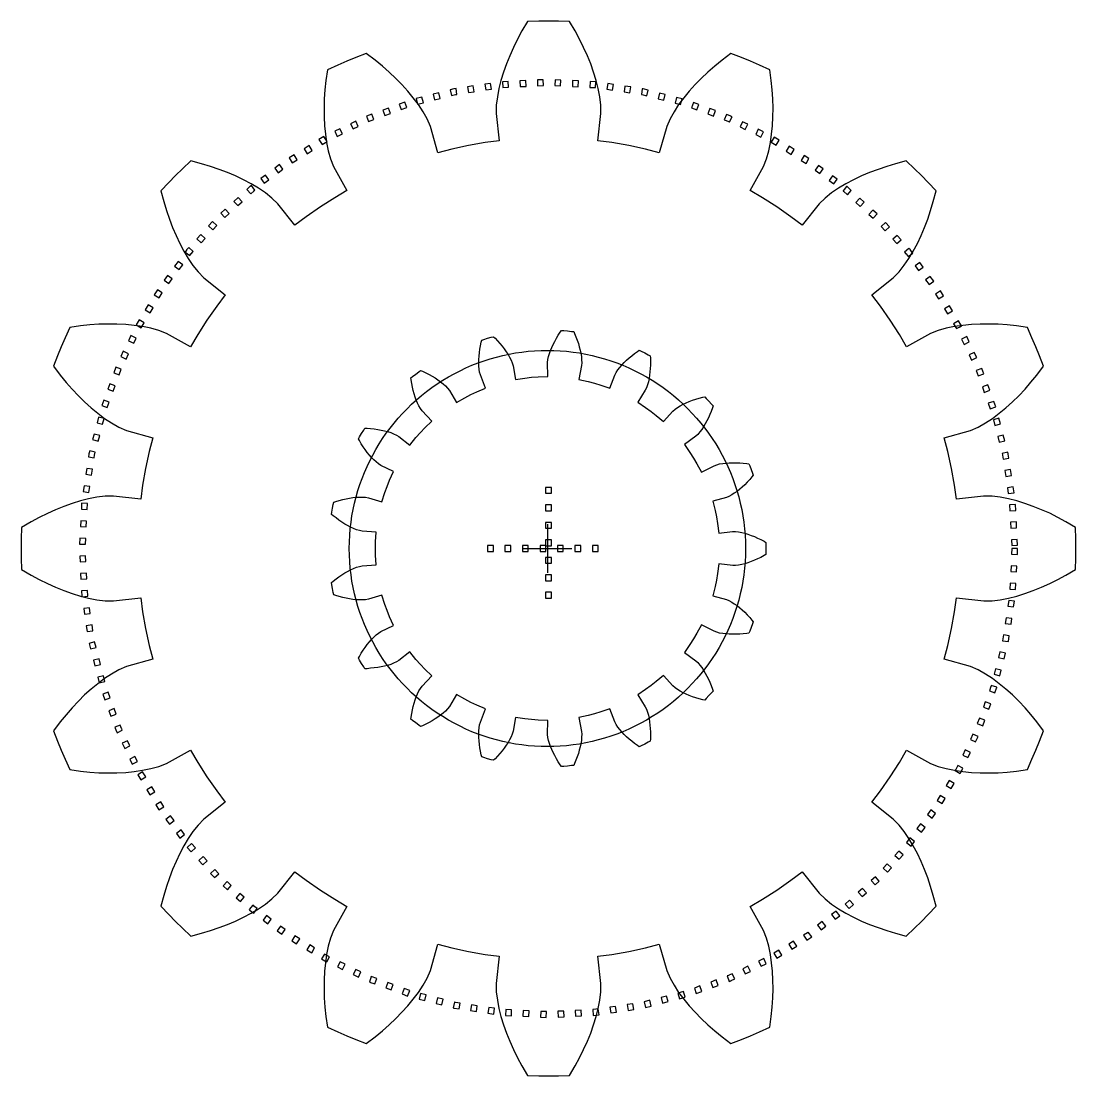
# Model space of a CAD drawing. Extents: x 98.2 to 135.3, y 223.4 to 269.1.
# Drawn here: x 117.25 to 135.35, y 223.44 to 241.54 of the extents above; entities that cross this region are included whole.
import ezdxf

# ---------------------------------------------------------------- set-up
doc = ezdxf.new("R2010")
doc.units = 0
doc.layers.add('Layer_1', color=7, linetype='CONTINUOUS')

msp = doc.modelspace()

# ---------------------------------------------------------------- linework, layer by layer
at = {"layer": 'Layer_1', "color": 1}
for points in [[(126.296138, 241.54465), (126.128169, 241.5427), (125.93481, 241.53684), (125.83911, 241.37473), (125.76294, 241.234105), (125.69263, 241.09348), (125.63013, 240.950902), (125.57349, 240.810277), (125.52271, 240.669652), (125.47974, 240.527074), (125.44458, 240.386449), (125.41724, 240.243871), (125.39966, 240.103246), (125.39766, 239.960668), (125.4504, 239.491918), (125.210165, 239.460668), (124.921103, 239.407934), (124.633993, 239.345434), (124.397665, 239.282934), (124.268794, 239.736056), (124.212153, 239.866915), (124.141841, 239.989962), (124.063716, 240.111056), (123.975826, 240.228243), (123.882076, 240.343478), (123.780513, 240.454806), (123.675044, 240.562228), (123.561763, 240.66965), (123.444576, 240.773165), (123.319576, 240.872775), (123.169185, 240.988009), (122.987544, 240.917697), (122.833247, 240.855197), (122.678951, 240.788791), (122.501216, 240.710666), (122.475825, 240.523166), (122.458247, 240.364962), (122.448477, 240.208712), (122.444567, 240.052462), (122.444567, 239.900119), (122.452377, 239.749728), (122.468002, 239.603244), (122.487533, 239.458712), (122.51683, 239.318087), (122.555893, 239.181369), (122.608627, 239.048556), (122.837154, 238.636446), (122.626216, 238.5134), (122.380122, 238.355196), (122.137935, 238.187228), (121.944576, 238.040743), (121.651607, 238.409884), (121.550044, 238.50754), (121.436763, 238.595431), (121.317622, 238.677462), (121.192622, 238.751681), (121.061763, 238.821993), (120.926997, 238.886447), (120.786372, 238.94504), (120.641841, 238.999728), (120.493404, 239.050509), (120.339107, 239.097384), (120.157466, 239.144259), (120.016841, 239.011447), (119.895747, 238.894259), (119.77856, 238.773165), (119.645747, 238.63254), (119.692622, 238.448946), (119.739497, 238.296603), (119.790278, 238.148165), (119.844965, 238.003634), (119.903559, 237.863009), (119.968012, 237.728243), (120.038324, 237.597384), (120.112543, 237.472384), (120.194574, 237.353243), (120.282465, 237.239962), (120.380121, 237.1384), (120.749262, 236.845431), (120.602779, 236.652072), (120.43481, 236.409884), (120.276607, 236.16379), (120.15356, 235.952853), (119.741451, 236.181368), (119.608638, 236.234103), (119.471919, 236.273165), (119.331294, 236.302462), (119.186763, 236.321993), (119.040279, 236.337618), (118.889888, 236.345431), (118.737544, 236.345431), (118.581294, 236.341531), (118.425044, 236.331731), (118.266841, 236.314151), (118.079341, 236.288761), (118.001216, 236.111027), (117.93481, 235.95673), (117.87231, 235.802433), (117.801998, 235.620793), (117.917233, 235.470402), (118.016842, 235.345402), (118.120357, 235.228214), (118.227779, 235.114933), (118.335201, 235.009464), (118.446529, 234.907902), (118.561764, 234.814152), (118.678951, 234.726262), (118.798092, 234.648132), (118.923092, 234.577822), (119.053951, 234.521182), (119.507076, 234.392276), (119.444576, 234.155948), (119.382076, 233.868838), (119.329342, 233.579776), (119.298092, 233.339542), (118.829342, 233.392272), (118.686764, 233.390272), (118.546139, 233.372692), (118.403561, 233.345352), (118.262936, 233.310192), (118.120358, 233.267222), (117.979733, 233.216442), (117.837154, 233.159802), (117.696529, 233.097302), (117.555904, 233.026992), (117.415279, 232.950822), (117.25317, 232.855122), (117.24731, 232.661763), (117.24536, 232.493794), (117.24731, 232.325826), (117.25317, 232.132466), (117.415279, 232.036766), (117.555904, 231.960596), (117.696529, 231.892236), (117.837154, 231.827786), (117.979733, 231.771146), (118.120358, 231.720366), (118.262936, 231.677396), (118.403561, 231.642236), (118.546139, 231.614896), (118.686764, 231.597316), (118.829342, 231.595316), (119.298092, 231.648046), (119.329342, 231.407812), (119.382076, 231.118749), (119.444576, 230.83164), (119.507076, 230.597265), (119.053951, 230.466406), (118.923092, 230.409766), (118.798092, 230.339456), (118.678951, 230.261326), (118.561764, 230.173436), (118.446529, 230.079686), (118.335201, 229.980076), (118.227779, 229.872655), (118.120357, 229.759373), (118.016842, 229.642186), (117.917233, 229.517186), (117.801998, 229.366795), (117.87231, 229.185155), (117.93481, 229.030858), (118.001216, 228.876561), (118.079341, 228.698826), (118.266841, 228.673436), (118.425044, 228.657806), (118.581294, 228.646086), (118.737544, 228.642186), (118.889888, 228.644186), (119.040279, 228.650086), (119.186763, 228.665716), (119.331294, 228.687196), (119.471919, 228.716496), (119.608638, 228.753606), (119.741451, 228.806336), (120.15356, 229.034852), (120.276607, 228.823914), (120.43481, 228.577821), (120.602779, 228.335633), (120.749263, 228.142274), (120.380122, 227.849305), (120.282466, 227.747743), (120.194575, 227.634461), (120.112544, 227.515321), (120.038325, 227.390321), (119.968013, 227.259461), (119.90356, 227.124696), (119.844966, 226.984071), (119.790279, 226.83954), (119.739498, 226.691102), (119.692623, 226.538758), (119.645748, 226.355164), (119.778561, 226.21454), (119.895748, 226.095399), (120.016842, 225.978211), (120.157467, 225.843446), (120.339108, 225.892276), (120.493405, 225.937196), (120.641842, 225.987976), (120.786373, 226.042666), (120.926998, 226.101256), (121.061764, 226.165706), (121.192623, 226.236016), (121.317623, 226.310236), (121.436764, 226.392266), (121.550044, 226.480196), (121.651607, 226.577856), (121.944576, 226.946996), (122.137935, 226.800512), (122.380122, 226.632543), (122.626216, 226.47434), (122.837154, 226.351293), (122.608638, 225.939184), (122.555904, 225.808325), (122.516841, 225.669653), (122.487544, 225.529028), (122.468013, 225.384496), (122.452388, 225.238012), (122.444578, 225.087621), (122.444578, 224.935278), (122.448488, 224.780981), (122.458258, 224.622778), (122.475836, 224.464575), (122.501227, 224.277075), (122.678961, 224.198945), (122.833258, 224.132535), (122.987555, 224.070035), (123.169196, 224.001675), (123.319586, 224.114956), (123.444586, 224.216519), (123.561763, 224.318087), (123.675044, 224.425509), (123.780513, 224.534884), (123.882076, 224.646212), (123.975826, 224.759493), (124.063717, 224.876681), (124.141847, 224.997775), (124.212157, 225.120822), (124.268797, 225.251681), (124.397703, 225.704806), (124.634031, 225.642306), (124.921141, 225.579806), (125.210203, 225.529026), (125.450438, 225.495826), (125.397698, 225.027076), (125.399698, 224.884497), (125.417278, 224.743872), (125.444618, 224.601294), (125.479778, 224.460669), (125.522748, 224.320044), (125.573528, 224.177466), (125.630168, 224.036841), (125.692668, 223.894263), (125.762978, 223.753638), (125.839148, 223.613013), (125.934848, 223.450904), (126.128207, 223.445004), (126.296176, 223.443004), (126.464144, 223.445004), (126.657504, 223.450904), (126.753204, 223.613013), (126.829374, 223.753638), (126.897734, 223.894263), (126.962184, 224.036841), (127.018824, 224.177466), (127.069604, 224.320044), (127.112574, 224.460669), (127.147734, 224.601294), (127.175074, 224.743872), (127.192654, 224.884497), (127.194654, 225.027076), (127.141924, 225.495826), (127.382158, 225.529026), (127.671221, 225.579806), (127.95833, 225.642306), (128.192705, 225.704806), (128.323565, 225.251681), (128.380205, 225.120822), (128.450515, 224.997775), (128.528645, 224.876681), (128.616535, 224.759493), (128.710285, 224.646212), (128.809895, 224.534884), (128.917317, 224.425509), (129.030598, 224.318087), (129.147785, 224.216525), (129.272785, 224.114962), (129.423176, 224.001681), (129.604817, 224.070041), (129.759113, 224.132541), (129.91341, 224.198951), (130.091145, 224.277081), (130.116535, 224.464581), (130.132165, 224.622784), (130.143885, 224.780987), (130.147785, 224.935284), (130.145785, 225.087627), (130.139885, 225.238018), (130.124255, 225.384502), (130.102775, 225.529034), (130.073475, 225.669659), (130.036365, 225.808331), (129.983635, 225.93919), (129.755119, 226.351299), (129.966057, 226.474346), (130.21215, 226.632549), (130.452385, 226.800518), (130.647697, 226.947002), (130.940666, 226.577862), (131.042229, 226.480202), (131.153557, 226.392312), (131.272697, 226.310282), (131.39965, 226.236062), (131.53051, 226.165752), (131.665275, 226.101302), (131.8059, 226.042712), (131.950432, 225.988022), (132.098869, 225.937242), (132.251213, 225.892322), (132.434807, 225.843492), (132.575432, 225.978257), (132.694572, 226.095445), (132.81176, 226.214586), (132.946525, 226.35521), (132.897695, 226.538804), (132.852775, 226.691148), (132.801995, 226.839586), (132.747305, 226.984117), (132.688715, 227.124742), (132.624265, 227.259507), (132.553955, 227.390367), (132.479735, 227.515367), (132.397705, 227.634507), (132.309815, 227.747789), (132.210205, 227.849351), (131.843018, 228.14232), (131.989502, 228.335679), (132.157471, 228.577867), (132.315674, 228.82396), (132.438721, 229.034898), (132.85083, 228.806382), (132.98169, 228.753652), (133.120361, 228.716542), (133.260987, 228.687242), (133.405518, 228.665762), (133.552002, 228.650132), (133.702393, 228.644232), (133.854737, 228.642232), (134.009033, 228.646132), (134.167237, 228.657852), (134.32544, 228.673482), (134.51294, 228.698872), (134.59107, 228.876607), (134.65748, 229.030904), (134.71998, 229.185201), (134.78834, 229.366841), (134.675059, 229.517232), (134.573497, 229.642232), (134.471934, 229.759419), (134.364512, 229.872701), (134.255137, 229.980122), (134.143809, 230.079732), (134.030528, 230.173482), (133.91334, 230.261372), (133.792247, 230.339502), (133.6692, 230.409812), (133.53834, 230.466452), (133.085215, 230.597311), (133.147715, 230.831686), (133.210215, 231.118795), (133.260995, 231.407858), (133.294195, 231.648092), (133.762945, 231.595362), (133.905523, 231.597362), (134.046148, 231.614942), (134.188726, 231.642282), (134.329351, 231.677442), (134.469976, 231.720412), (134.612554, 231.771192), (134.753179, 231.827832), (134.895757, 231.892282), (135.036382, 231.960642), (135.175054, 232.036812), (135.339116, 232.132512), (135.345016, 232.325872), (135.345016, 232.49384), (135.345016, 232.661809), (135.339116, 232.855168), (135.175054, 232.950868), (135.036382, 233.027038), (134.895757, 233.097348), (134.753179, 233.159848), (134.612554, 233.216488), (134.469976, 233.267268), (134.329351, 233.310238), (134.188726, 233.345398), (134.046148, 233.372738), (133.905523, 233.390318), (133.762945, 233.392318), (133.759045, 233.392318), (133.294202, 233.339588), (133.261002, 233.579822), (133.210222, 233.868884), (133.147722, 234.155994), (133.085222, 234.392322), (133.538347, 234.521228), (133.669207, 234.577868), (133.792254, 234.648178), (133.913347, 234.726308), (134.030535, 234.814198), (134.143816, 234.907948), (134.255144, 235.00951), (134.364519, 235.114979), (134.471941, 235.22826), (134.573504, 235.345448), (134.675066, 235.470448), (134.788347, 235.620839), (134.719987, 235.802479), (134.657487, 235.956776), (134.591077, 236.111073), (134.512947, 236.288807), (134.325447, 236.314197), (134.167244, 236.331777), (134.00904, 236.341577), (133.854744, 236.345477), (133.7024, 236.345477), (133.552009, 236.337677), (133.405525, 236.322047), (133.260994, 236.302517), (133.120368, 236.273217), (132.981697, 236.234157), (132.850837, 236.181417), (132.438728, 235.952902), (132.315681, 236.163839), (132.157478, 236.409933), (131.989509, 236.652121), (131.843025, 236.84548), (132.210212, 237.138449), (132.309822, 237.240011), (132.397712, 237.353292), (132.479742, 237.472433), (132.553962, 237.597433), (132.624272, 237.728292), (132.688722, 237.863058), (132.747312, 238.003683), (132.802002, 238.148214), (132.852782, 238.296652), (132.897702, 238.448995), (132.946532, 238.632589), (132.811767, 238.773214), (132.694579, 238.894308), (132.575439, 239.011496), (132.434814, 239.144308), (132.25122, 239.097433), (132.098876, 239.050558), (131.950439, 238.999777), (131.805907, 238.945089), (131.665282, 238.886495), (131.530517, 238.822041), (131.399657, 238.751731), (131.272704, 238.677511), (131.153564, 238.595481), (131.042236, 238.507591), (130.940673, 238.409931), (130.647704, 238.04079), (130.452392, 238.187275), (130.212157, 238.355243), (129.966064, 238.513447), (129.755126, 238.636493), (129.983642, 239.048603), (130.036372, 239.181415), (130.073482, 239.318134), (130.102782, 239.458759), (130.124262, 239.60329), (130.139892, 239.749775), (130.145792, 239.900165), (130.147792, 240.052509), (130.143892, 240.208759), (130.132172, 240.365009), (130.116542, 240.523212), (130.091152, 240.710712), (129.913417, 240.788837), (129.75912, 240.855243), (129.604824, 240.917743), (129.423183, 240.988055), (129.272792, 240.872821), (129.147792, 240.773212), (129.030605, 240.669696), (128.917324, 240.562274), (128.809902, 240.454853), (128.710292, 240.343524), (128.616542, 240.22829), (128.528652, 240.111103), (128.450522, 239.990009), (128.380212, 239.866962), (128.323572, 239.736103), (128.192712, 239.282978), (127.958337, 239.345478), (127.671228, 239.407978), (127.382165, 239.460712), (127.141931, 239.491962), (127.194661, 239.960712), (127.192661, 240.10329), (127.175081, 240.243915), (127.147741, 240.386493), (127.112581, 240.527118), (127.069611, 240.669696), (127.018831, 240.810321), (126.962191, 240.950946), (126.897741, 241.093524), (126.829381, 241.234149), (126.753211, 241.374774), (126.657511, 241.536883), (126.464151, 241.542743)], [(124.907466, 240.415743), (124.921138, 240.318087), (125.020747, 240.331759), (125.005122, 240.431368)], [(125.202388, 240.460665), (125.218013, 240.363009), (125.317622, 240.376681), (125.301997, 240.47629)], [(125.505122, 240.503634), (125.510982, 240.404025), (125.610591, 240.409884), (125.604732, 240.509493)], [(125.80395, 240.519259), (125.80981, 240.41965), (125.909419, 240.423556), (125.905513, 240.525118)], [(126.104732, 240.534884), (126.108638, 240.435275), (126.2102, 240.439181), (126.204341, 240.53879)], [(126.40356, 240.439181), (126.503169, 240.433322), (126.509028, 240.532931), (126.409419, 240.53879)], [(126.704341, 240.423556), (126.80395, 240.417697), (126.807856, 240.517306), (126.708247, 240.523165)], [(127.003169, 240.407931), (127.102778, 240.404025), (127.108638, 240.503634), (127.009028, 240.50754)], [(127.296138, 240.374728), (127.395747, 240.359103), (127.409419, 240.458712), (127.311763, 240.472384)], [(127.593013, 240.329806), (127.690669, 240.314181), (127.706294, 240.41379), (127.606685, 240.427462)], [(124.024654, 240.214572), (124.050044, 240.116915), (124.1477, 240.142306), (124.12231, 240.238009)], [(124.315669, 240.28879), (124.34106, 240.191134), (124.438716, 240.216525), (124.413325, 240.314181)], [(124.676997, 240.380587), (124.673091, 240.380587), (124.671138, 240.380587), (124.606685, 240.363009), (124.632075, 240.267306), (124.696528, 240.282931), (124.723872, 240.286837), (124.708247, 240.386447)], [(127.889888, 240.282931), (127.895747, 240.282931), (127.981685, 240.261447), (128.007075, 240.35715), (127.921138, 240.380587), (127.919185, 240.380587), (127.915278, 240.380587), (127.90356, 240.38254)], [(128.175044, 240.210665), (128.2727, 240.187228), (128.296138, 240.282931), (128.200435, 240.308322)], [(128.46606, 240.136447), (128.561763, 240.111056), (128.587153, 240.208712), (128.489497, 240.234103)], [(123.454341, 240.017306), (123.487544, 239.923556), (123.581294, 239.958712), (123.548091, 240.052462)], [(123.735591, 240.120822), (123.768794, 240.027072), (123.864497, 240.062228), (123.829341, 240.155978)], [(128.749263, 240.054415), (128.843013, 240.019259), (128.876216, 240.113009), (128.782466, 240.148165)], [(129.030513, 239.9509), (129.124263, 239.915743), (129.159419, 240.011447), (129.063716, 240.04465)], [(123.171138, 239.915743), (123.206294, 239.82004), (123.300044, 239.855197), (123.264888, 239.948947)], [(129.311763, 239.847384), (129.387935, 239.82004), (129.391841, 239.818087), (129.401606, 239.814181), (129.444575, 239.904025), (129.430903, 239.909884), (129.42895, 239.911837), (129.426997, 239.911837), (129.346919, 239.941134)], [(122.626216, 239.654025), (122.669185, 239.562228), (122.760982, 239.60715), (122.71606, 239.696993)], [(122.897701, 239.782931), (122.940669, 239.693087), (123.030513, 239.736056), (122.987544, 239.827853)], [(129.581294, 239.728243), (129.671138, 239.683322), (129.714106, 239.773165), (129.624263, 239.818087)], [(129.850825, 239.597384), (129.940669, 239.554415), (129.985591, 239.644259), (129.893794, 239.687228)], [(122.356685, 239.511447), (122.409419, 239.425509), (122.495357, 239.478243), (122.442622, 239.562228)], [(130.11645, 239.466525), (130.200435, 239.41379), (130.253169, 239.499728), (130.167232, 239.552462)], [(122.100826, 239.355197), (122.15356, 239.269259), (122.237544, 239.321993), (122.186763, 239.407931)], [(130.37231, 239.310275), (130.458247, 239.25754), (130.509028, 239.343478), (130.423091, 239.396212)], [(121.844966, 239.198947), (121.895747, 239.113009), (121.981685, 239.165743), (121.930904, 239.251681)], [(130.628169, 239.154025), (130.714106, 239.103243), (130.764888, 239.187228), (130.680903, 239.239962)], [(121.596919, 239.021212), (121.657466, 238.941134), (121.737544, 239.001681), (121.676997, 239.081759)], [(130.87231, 238.988009), (130.952388, 238.929415), (131.010982, 239.009493), (130.930903, 239.068087)], [(121.356685, 238.841525), (121.417232, 238.761446), (121.49731, 238.821993), (121.436763, 238.902072)], [(131.112544, 238.808322), (131.192622, 238.749728), (131.251216, 238.829806), (131.171138, 238.8884)], [(121.176997, 238.706759), (121.175044, 238.706759), (121.173091, 238.704806), (121.118404, 238.654025), (121.18481, 238.579806), (121.237544, 238.626681), (121.241451, 238.630587), (121.257076, 238.642306), (121.196529, 238.722384)], [(131.370356, 238.652072), (131.350825, 238.630587), (131.352778, 238.628634), (131.354732, 238.626681), (131.423091, 238.564181), (131.489497, 238.6384), (131.419185, 238.704806), (131.417232, 238.706759), (131.415278, 238.706759), (131.411372, 238.708712)], [(120.895747, 238.4509), (120.962154, 238.378634), (121.036372, 238.44504), (120.969966, 238.519259)], [(131.571528, 238.431368), (131.645747, 238.363009), (131.712153, 238.437228), (131.637935, 238.503634)], [(120.673091, 238.249728), (120.741451, 238.175509), (120.815669, 238.243868), (120.74731, 238.318087)], [(131.792232, 238.228243), (131.86645, 238.161837), (131.93481, 238.236056), (131.860591, 238.302462)], [(120.462154, 238.030978), (120.536372, 237.962618), (120.602779, 238.036837), (120.530513, 238.105196)], [(132.003169, 238.021212), (132.069575, 237.946993), (132.143794, 238.015353), (132.077388, 238.089572)], [(120.260982, 237.808322), (120.335201, 237.741915), (120.401607, 237.816134), (120.327388, 237.88254)], [(132.204341, 237.800509), (132.2727, 237.72629), (132.344966, 237.792696), (132.27856, 237.866915)], [(120.085201, 237.616915), (120.083247, 237.614962), (120.083247, 237.613009), (120.057857, 237.579806), (120.137935, 237.521212), (120.159419, 237.548556), (120.163326, 237.552462), (120.200435, 237.593478), (120.126216, 237.659884)], [(132.405513, 237.577853), (132.42895, 237.552462), (132.432856, 237.548556), (132.46606, 237.503634), (132.546138, 237.564181), (132.509028, 237.613009), (132.507075, 237.614962), (132.507075, 237.616915), (132.479732, 237.644259)], [(119.878169, 237.339572), (119.958247, 237.280978), (120.018794, 237.361056), (119.938716, 237.41965)], [(132.5852, 237.343478), (132.645747, 237.2634), (132.725825, 237.323946), (132.665278, 237.404025)], [(119.698482, 237.099337), (119.77856, 237.040743), (119.839107, 237.120822), (119.759029, 237.179415)], [(132.764888, 237.103243), (132.825435, 237.023165), (132.905513, 237.083712), (132.844966, 237.16379)], [(119.530513, 236.847384), (119.616451, 236.79465), (119.667232, 236.880587), (119.583247, 236.931368)], [(132.93481, 236.861056), (132.987544, 236.777072), (133.071528, 236.827853), (133.020747, 236.91379)], [(119.374263, 236.589572), (119.460201, 236.53879), (119.512935, 236.624728), (119.426997, 236.675509)], [(133.09106, 236.605196), (133.141841, 236.519259), (133.227778, 236.571993), (133.176997, 236.657931)], [(119.219966, 236.333712), (119.303951, 236.282931), (119.356685, 236.366915), (119.270747, 236.41965)], [(126.516915, 236.236208), (126.555978, 236.234258), (126.622384, 236.228398), (126.68879, 236.220588), (126.727853, 236.216678), (126.741525, 236.183475), (126.766915, 236.126834), (126.7884, 236.06824), (126.807931, 236.011599), (126.823556, 235.954958), (126.837228, 235.898317), (126.848947, 235.84363), (126.858713, 235.788943), (126.862619, 235.734256), (126.864572, 235.681522), (126.860666, 235.632694), (126.813791, 235.396365), (126.973947, 235.361209), (127.083322, 235.331912), (127.192697, 235.298709), (127.348947, 235.24402), (127.432931, 235.470583), (127.454415, 235.513552), (127.483712, 235.558474), (127.516915, 235.601443), (127.552071, 235.642459), (127.591134, 235.683475), (127.634103, 235.724491), (127.677072, 235.763553), (127.723947, 235.802616), (127.772775, 235.839725), (127.823556, 235.876834), (127.852853, 235.896365), (127.888009, 235.88074), (127.948556, 235.851443), (128.00715, 235.820193), (128.042306, 235.802615), (128.044256, 235.767459), (128.046206, 235.704959), (128.044256, 235.642459), (128.042306, 235.581912), (128.036446, 235.523318), (128.030586, 235.466677), (128.020816, 235.410036), (128.009097, 235.355349), (127.993472, 235.302615), (127.975894, 235.253787), (127.95441, 235.208865), (127.825504, 235.00574), (127.962223, 234.915896), (128.05402, 234.847537), (128.143864, 234.777225), (128.268864, 234.671756), (128.42902, 234.851443), (128.466129, 234.884646), (128.509098, 234.913943), (128.555973, 234.94324), (128.604801, 234.968631), (128.655582, 234.994022), (128.708316, 235.017459), (128.764957, 235.03699), (128.821598, 235.056521), (128.880192, 235.074099), (128.940739, 235.089724), (128.975895, 235.097534), (129.003239, 235.068237), (129.048161, 235.019409), (129.093083, 234.970581), (129.118474, 234.941284), (129.106755, 234.908081), (129.085271, 234.847534), (129.063787, 234.790893), (129.038396, 234.736206), (129.013005, 234.683472), (128.985661, 234.632691), (128.956364, 234.583863), (128.925114, 234.536988), (128.891915, 234.49402), (128.858712, 234.453004), (128.823556, 234.419801), (128.628244, 234.277223), (128.721994, 234.142457), (128.784494, 234.046754), (128.843088, 233.949098), (128.921213, 233.804567), (129.136057, 233.913942), (129.182932, 233.93152), (129.23176, 233.945192), (129.286447, 233.954962), (129.341134, 233.960822), (129.397775, 233.966682), (129.456369, 233.966682), (129.514963, 233.966682), (129.57551, 233.964732), (129.636057, 233.958872), (129.698557, 233.951062), (129.733713, 233.947152), (129.749338, 233.910043), (129.772776, 233.849496), (129.796213, 233.786996), (129.809885, 233.749887), (129.786448, 233.722543), (129.747385, 233.675668), (129.704416, 233.630746), (129.661447, 233.587777), (129.618478, 233.546761), (129.575509, 233.509652), (129.530587, 233.474496), (129.483712, 233.441293), (129.43879, 233.413949), (129.391915, 233.388558), (129.346993, 233.369027), (129.114571, 233.30848), (129.153634, 233.148324), (129.177071, 233.036996), (129.194649, 232.923715), (129.216133, 232.759652), (129.452461, 232.786996), (129.458321, 232.786996), (129.505196, 232.785043), (129.55793, 232.779184), (129.610664, 232.769418), (129.663398, 232.755746), (129.718085, 232.738168), (129.772773, 232.718637), (129.829414, 232.697152), (129.884101, 232.673715), (129.938788, 232.646371), (129.993475, 232.617074), (130.024725, 232.599496), (130.026675, 232.560433), (130.026675, 232.49402), (130.026675, 232.427614), (130.024725, 232.388551), (129.993475, 232.370973), (129.938788, 232.341676), (129.884101, 232.314332), (129.829414, 232.290895), (129.772773, 232.269411), (129.718085, 232.249879), (129.663398, 232.232301), (129.610664, 232.218629), (129.55793, 232.208863), (129.505196, 232.203004), (129.456368, 232.201051), (129.216134, 232.228395), (129.19465, 232.064333), (129.177072, 231.951051), (129.153634, 231.839723), (129.114572, 231.679567), (129.346994, 231.61902), (129.391916, 231.599489), (129.438791, 231.574098), (129.483713, 231.546754), (129.530588, 231.513551), (129.57551, 231.478395), (129.618479, 231.441286), (129.661448, 231.40027), (129.704417, 231.357301), (129.747386, 231.312379), (129.786449, 231.265504), (129.809886, 231.23816), (129.796214, 231.201051), (129.772777, 231.138551), (129.749339, 231.078004), (129.733714, 231.040895), (129.698558, 231.036985), (129.636058, 231.029175), (129.575511, 231.023315), (129.514964, 231.021365), (129.45637, 231.021365), (129.397776, 231.021365), (129.341135, 231.027225), (129.286448, 231.033085), (129.231761, 231.042855), (129.182931, 231.05652), (129.136056, 231.074098), (128.921212, 231.183473), (128.843087, 231.038942), (128.784493, 230.941286), (128.721993, 230.845583), (128.628243, 230.710817), (128.823556, 230.568239), (128.858712, 230.535036), (128.891915, 230.49402), (128.925118, 230.451051), (128.956368, 230.404176), (128.985665, 230.355348), (129.013009, 230.304567), (129.0384, 230.251833), (129.063791, 230.197146), (129.085275, 230.140505), (129.106759, 230.079958), (129.118478, 230.046755), (129.093087, 230.017458), (129.048165, 229.96863), (129.003243, 229.919802), (128.975899, 229.890505), (128.940743, 229.898315), (128.880197, 229.913942), (128.821603, 229.93152), (128.764962, 229.951051), (128.708322, 229.970583), (128.655587, 229.99402), (128.604806, 230.019411), (128.555978, 230.044801), (128.509103, 230.074098), (128.466134, 230.103395), (128.429025, 230.136598), (128.268869, 230.316286), (128.143869, 230.210817), (128.054025, 230.140505), (127.962228, 230.072146), (127.825509, 229.982302), (127.954415, 229.779177), (127.975899, 229.734255), (127.993477, 229.685427), (128.009102, 229.632693), (128.020821, 229.578006), (128.030591, 229.521365), (128.036451, 229.464724), (128.042311, 229.40613), (128.044261, 229.345583), (128.046211, 229.283083), (128.044261, 229.220583), (128.042311, 229.185427), (128.007155, 229.167849), (127.948561, 229.136599), (127.888014, 229.107302), (127.852858, 229.091677), (127.823556, 229.111208), (127.772775, 229.148317), (127.723947, 229.185426), (127.677072, 229.224489), (127.634103, 229.263551), (127.591134, 229.304567), (127.552072, 229.345583), (127.516915, 229.386598), (127.483712, 229.429567), (127.454415, 229.474489), (127.432931, 229.517458), (127.348947, 229.74402), (127.192697, 229.689333), (127.083322, 229.65613), (126.973947, 229.626833), (126.81379, 229.591677), (126.860665, 229.355349), (126.864571, 229.306521), (126.862618, 229.253787), (126.858712, 229.1991), (126.848946, 229.144413), (126.837228, 229.089726), (126.823556, 229.033085), (126.807931, 228.976444), (126.788399, 228.919803), (126.766915, 228.861209), (126.741524, 228.804568), (126.727853, 228.771365), (126.68879, 228.767455), (126.622384, 228.759645), (126.555978, 228.753785), (126.516915, 228.751835), (126.497384, 228.781132), (126.462228, 228.833866), (126.430978, 228.8866), (126.401681, 228.939333), (126.374337, 228.992067), (126.3509, 229.044801), (126.329415, 229.097536), (126.309884, 229.15027), (126.296212, 229.201051), (126.284494, 229.251833), (126.278634, 229.302614), (126.28254, 229.542848), (126.118478, 229.548708), (126.005197, 229.556518), (125.889962, 229.57019), (125.727853, 229.593627), (125.686837, 229.357299), (125.673165, 229.308471), (125.653634, 229.261596), (125.628243, 229.212768), (125.6009, 229.16394), (125.56965, 229.117065), (125.536447, 229.068237), (125.50129, 229.021362), (125.462228, 228.97644), (125.421212, 228.929565), (125.378244, 228.884643), (125.352853, 228.859252), (125.31379, 228.869022), (125.25129, 228.8866), (125.186837, 228.906131), (125.149728, 228.91785), (125.139958, 228.953006), (125.128239, 229.013553), (125.11652, 229.0741), (125.10871, 229.132694), (125.10285, 229.193241), (125.09894, 229.249882), (125.09894, 229.30652), (125.10089, 229.363161), (125.1048, 229.417848), (125.11261, 229.468629), (125.126282, 229.515504), (125.216126, 229.740113), (125.065736, 229.804566), (124.96222, 229.853394), (124.860658, 229.906128), (124.71808, 229.988159), (124.595033, 229.781128), (124.563783, 229.742065), (124.526674, 229.704956), (124.487611, 229.667847), (124.444642, 229.632691), (124.397767, 229.599488), (124.348939, 229.568238), (124.298158, 229.536988), (124.245424, 229.507691), (124.190737, 229.480347), (124.134096, 229.453003), (124.100893, 229.439331), (124.069643, 229.462768), (124.016909, 229.501831), (123.964175, 229.542847), (123.932925, 229.566284), (123.938785, 229.60144), (123.948555, 229.66394), (123.960274, 229.724487), (123.973946, 229.783081), (123.989571, 229.839722), (124.007149, 229.894409), (124.02668, 229.949096), (124.048164, 229.999877), (124.071601, 230.048705), (124.098945, 230.093627), (124.128242, 230.13269), (124.292304, 230.308471), (124.175117, 230.423706), (124.096992, 230.505737), (124.02082, 230.591674), (123.917304, 230.72058), (123.727851, 230.572143), (123.684882, 230.546752), (123.638007, 230.525268), (123.587226, 230.505737), (123.534492, 230.488159), (123.479805, 230.474487), (123.423164, 230.460815), (123.36457, 230.451045), (123.304023, 230.443235), (123.243476, 230.437375), (123.180976, 230.431515), (123.14582, 230.431515), (123.124336, 230.462765), (123.08918, 230.519406), (123.054024, 230.576047), (123.034493, 230.611203), (123.052071, 230.642453), (123.083321, 230.695187), (123.116524, 230.747921), (123.149727, 230.796749), (123.184883, 230.845577), (123.221992, 230.890499), (123.259101, 230.933468), (123.298164, 230.972531), (123.337227, 231.00964), (123.378243, 231.042843), (123.419259, 231.068234), (123.638009, 231.173702), (123.56965, 231.322145), (123.526681, 231.427614), (123.487618, 231.535036), (123.436837, 231.691286), (123.206368, 231.622926), (123.15754, 231.615113), (123.104806, 231.611207), (123.050119, 231.611207), (122.995432, 231.615113), (122.938791, 231.620972), (122.880197, 231.628785), (122.823556, 231.640504), (122.764962, 231.654176), (122.704415, 231.671754), (122.645821, 231.689332), (122.610665, 231.701051), (122.602855, 231.740113), (122.591136, 231.804567), (122.579417, 231.870973), (122.573557, 231.908082), (122.600901, 231.93152), (122.649729, 231.970582), (122.698557, 232.007692), (122.747385, 232.040895), (122.798166, 232.074098), (122.848947, 232.101442), (122.897775, 232.128785), (122.948556, 232.152223), (122.999337, 232.171754), (123.050118, 232.187379), (123.098946, 232.197145), (123.339181, 232.214723), (123.329415, 232.378786), (123.327462, 232.49402), (123.329412, 232.609254), (123.339182, 232.773317), (123.098948, 232.790895), (123.05012, 232.800661), (122.999339, 232.816286), (122.948558, 232.835817), (122.897777, 232.859255), (122.848949, 232.886598), (122.798168, 232.913942), (122.747387, 232.947145), (122.698559, 232.980348), (122.649731, 233.017458), (122.600903, 233.05652), (122.573559, 233.079958), (122.579419, 233.117067), (122.591138, 233.183473), (122.602857, 233.247927), (122.610667, 233.286989), (122.645823, 233.298708), (122.704417, 233.316286), (122.764964, 233.333864), (122.823558, 233.347536), (122.880199, 233.359255), (122.938793, 233.367068), (122.995434, 233.372927), (123.050121, 233.376833), (123.104808, 233.376833), (123.157542, 233.372927), (123.20637, 233.365114), (123.436839, 233.296754), (123.48762, 233.453004), (123.526683, 233.560426), (123.569652, 233.665895), (123.638011, 233.814333), (123.419261, 233.919801), (123.378245, 233.945192), (123.337229, 233.978395), (123.298166, 234.015504), (123.259103, 234.054567), (123.221994, 234.097536), (123.184885, 234.142458), (123.149729, 234.191286), (123.116526, 234.240114), (123.083323, 234.292848), (123.052073, 234.345582), (123.034495, 234.376832), (123.054026, 234.411988), (123.089182, 234.468629), (123.124338, 234.52527), (123.145822, 234.55652), (123.180978, 234.55652), (123.243478, 234.55066), (123.304025, 234.5448), (123.364572, 234.53699), (123.423166, 234.52722), (123.479807, 234.513548), (123.534494, 234.499876), (123.587228, 234.482298), (123.638009, 234.462767), (123.684884, 234.441283), (123.727853, 234.415892), (123.917306, 234.267455), (124.020821, 234.396361), (124.096993, 234.482298), (124.175118, 234.564329), (124.292306, 234.679563), (124.128243, 234.855345), (124.098946, 234.894408), (124.071602, 234.93933), (124.048165, 234.988158), (124.026681, 235.038939), (124.00715, 235.093626), (123.989572, 235.148313), (123.973947, 235.204954), (123.960275, 235.263548), (123.948556, 235.324095), (123.938786, 235.386595), (123.932926, 235.421751), (123.964176, 235.445188), (124.01691, 235.486204), (124.069644, 235.525267), (124.100894, 235.548704), (124.134097, 235.535032), (124.190738, 235.507688), (124.245425, 235.480344), (124.298159, 235.451047), (124.34894, 235.419797), (124.397768, 235.388547), (124.444643, 235.355344), (124.487612, 235.320188), (124.526675, 235.283079), (124.563784, 235.24597), (124.595034, 235.206907), (124.718081, 234.999875), (124.860659, 235.081906), (124.962222, 235.13464), (125.065737, 235.183468), (125.216128, 235.247921), (125.126284, 235.472531), (125.112612, 235.519406), (125.104802, 235.570187), (125.100892, 235.624874), (125.098942, 235.681515), (125.098942, 235.738156), (125.102852, 235.794797), (125.108712, 235.855344), (125.116522, 235.913938), (125.128241, 235.974485), (125.13996, 236.035032), (125.14973, 236.070188), (125.186839, 236.081907), (125.251292, 236.101438), (125.313792, 236.119016), (125.352854, 236.128786), (125.378245, 236.103395), (125.421214, 236.058473), (125.462229, 236.011598), (125.501292, 235.966676), (125.536448, 235.919801), (125.569651, 235.870973), (125.600901, 235.824098), (125.628245, 235.77527), (125.653636, 235.726442), (125.673167, 235.679567), (125.686839, 235.630739), (125.727854, 235.394411), (125.889964, 235.417848), (126.005198, 235.43152), (126.118479, 235.43933), (126.282542, 235.44519), (126.278636, 235.685424), (126.284495, 235.736205), (126.296214, 235.786986), (126.309886, 235.837767), (126.329417, 235.890501), (126.350901, 235.943235), (126.374339, 235.995969), (126.401682, 236.048703), (126.430979, 236.101437), (126.462229, 236.154171), (126.497386, 236.206905)], [(133.24731, 236.349337), (133.284419, 236.284884), (133.294185, 236.267306), (133.384028, 236.310275), (133.376216, 236.329806), (133.374263, 236.331759), (133.37231, 236.333712), (133.331294, 236.400118)], [(119.087154, 236.060275), (119.176997, 236.015353), (119.219966, 236.105196), (119.130122, 236.150118)], [(133.382075, 236.087618), (133.425044, 235.995822), (133.514888, 236.040743), (133.471919, 236.130587)], [(118.956294, 235.78879), (119.046138, 235.745822), (119.089107, 235.835665), (118.999263, 235.878634)], [(133.510982, 235.816134), (133.55395, 235.72629), (133.645747, 235.769259), (133.600825, 235.859103)], [(118.835201, 235.509493), (118.928951, 235.474337), (118.964107, 235.57004), (118.870357, 235.603243)], [(133.635982, 235.548556), (133.669185, 235.454806), (133.762935, 235.489962), (133.729732, 235.583712)], [(118.731685, 235.228243), (118.825435, 235.193087), (118.860591, 235.286837), (118.766841, 235.321993)], [(133.739497, 235.267306), (133.7727, 235.173556), (133.86645, 235.208712), (133.833247, 235.302462)], [(118.630122, 234.946993), (118.723872, 234.911837), (118.757076, 235.005587), (118.663326, 235.040743)], [(133.84106, 234.986056), (133.876216, 234.892306), (133.969966, 234.925509), (133.93481, 235.019259)], [(118.548091, 234.652072), (118.643794, 234.628634), (118.669185, 234.724337), (118.571529, 234.749728)], [(133.92895, 234.702853), (133.952388, 234.60715), (134.050044, 234.63254), (134.024653, 234.728243)], [(118.471919, 234.363009), (118.569576, 234.337618), (118.594966, 234.433322), (118.49731, 234.458712)], [(134.003169, 234.41379), (134.02856, 234.316134), (134.124263, 234.341525), (134.098872, 234.437228)], [(118.409419, 234.118868), (118.409419, 234.116915), (118.409419, 234.113009), (118.401607, 234.066134), (118.501216, 234.050509), (118.507076, 234.093478), (118.518794, 234.144259), (118.423091, 234.167696)], [(134.077388, 234.122775), (134.083247, 234.099337), (134.0852, 234.093478), (134.094966, 234.029025), (134.192622, 234.04465), (134.182856, 234.113009), (134.182856, 234.116915), (134.180903, 234.118868), (134.175044, 234.148165)], [(118.356685, 233.769259), (118.454341, 233.753634), (118.469966, 233.853243), (118.37231, 233.868868)], [(134.124263, 233.831759), (134.139888, 233.73215), (134.239497, 233.747775), (134.223872, 233.847384)], [(118.311763, 233.472384), (118.409419, 233.456759), (118.425044, 233.556368), (118.325435, 233.571993)], [(126.245356, 233.441134), (126.344966, 233.441134), (126.344966, 233.540743), (126.245356, 233.540743)], [(134.169185, 233.534884), (134.18481, 233.435275), (134.284419, 233.4509), (134.268794, 233.550509)], [(118.280513, 233.16965), (118.380122, 233.16379), (118.384029, 233.2634), (118.284419, 233.269259)], [(126.245356, 233.140353), (126.344966, 233.140353), (126.344966, 233.241915), (126.245356, 233.241915)], [(134.208247, 233.241915), (134.212153, 233.142306), (134.313716, 233.148165), (134.307856, 233.247775)], [(118.264888, 232.870822), (118.364497, 232.864962), (118.370357, 232.964572), (118.270747, 232.970431)], [(126.245356, 232.841525), (126.344966, 232.841525), (126.344966, 232.941134), (126.245356, 232.941134)], [(134.223872, 232.943087), (134.227778, 232.843478), (134.327388, 232.849337), (134.323482, 232.948946)], [(118.249263, 232.57004), (118.348872, 232.566134), (118.354732, 232.665743), (118.255122, 232.66965)], [(126.245356, 232.54465), (126.149653, 232.54465), (126.149653, 232.443087), (126.249263, 232.443087), (126.249263, 232.540743), (126.344966, 232.540743), (126.344966, 232.640353), (126.245356, 232.640353)], [(134.237544, 232.644259), (134.243403, 232.54465), (134.343013, 232.548556), (134.339106, 232.648165)], [(125.249263, 232.443087), (125.348872, 232.443087), (125.348872, 232.54465), (125.249263, 232.54465)], [(125.548091, 232.443087), (125.649653, 232.443087), (125.649653, 232.54465), (125.548091, 232.54465)], [(125.848872, 232.443087), (125.948482, 232.443087), (125.948482, 232.54465), (125.848872, 232.54465)], [(126.448482, 232.443087), (126.548091, 232.443087), (126.548091, 232.54465), (126.448482, 232.54465)], [(126.749263, 232.443087), (126.848872, 232.443087), (126.848872, 232.54465), (126.749263, 232.54465)], [(127.048091, 232.443087), (127.149653, 232.443087), (127.149653, 232.54465), (127.048091, 232.54465)], [(129.676681, 232.49402)], [(134.24145, 232.396212), (134.34106, 232.392306), (134.344966, 232.491915), (134.245356, 232.495822)], [(118.253169, 232.364962), (118.257076, 232.265353), (118.356685, 232.271212), (118.352779, 232.370822)], [(126.245356, 232.241915), (126.344966, 232.241915), (126.344966, 232.341525), (126.245356, 232.341525)], [(118.266841, 232.066134), (118.272701, 231.966525), (118.37231, 231.970431), (118.366451, 232.07004)], [(134.225825, 232.097384), (134.325435, 232.091525), (134.331294, 232.191134), (134.231685, 232.196993)], [(126.245356, 231.941134), (126.344966, 231.941134), (126.344966, 232.040743), (126.245356, 232.040743)], [(134.2102, 231.796603), (134.30981, 231.792696), (134.315669, 231.892306), (134.21606, 231.898165)], [(118.282466, 231.765353), (118.286372, 231.673556), (118.288326, 231.671603), (118.288326, 231.667696), (118.288326, 231.661837), (118.387935, 231.677462), (118.387935, 231.679415), (118.382076, 231.771212)], [(126.245356, 231.640353), (126.344966, 231.640353), (126.344966, 231.741915), (126.245356, 231.741915)], [(134.176997, 231.505587), (134.276606, 231.489962), (134.292232, 231.587618), (134.192622, 231.603243)], [(118.319576, 231.464572), (118.333247, 231.364962), (118.432857, 231.380587), (118.417232, 231.478243)], [(118.364497, 231.167696), (118.380122, 231.068087), (118.477779, 231.083712), (118.464107, 231.181368)], [(134.132075, 231.208712), (134.231685, 231.193087), (134.24731, 231.292696), (134.1477, 231.306368)], [(134.087153, 230.911837), (134.186763, 230.896212), (134.200435, 230.995822), (134.102778, 231.009493)], [(118.411372, 230.864962), (118.436763, 230.769259), (118.532466, 230.79465), (118.507076, 230.890353)], [(134.016841, 230.624728), (134.112544, 230.60129), (134.137935, 230.696993), (134.040278, 230.722384)], [(118.485591, 230.5759), (118.510982, 230.478243), (118.606685, 230.503634), (118.583247, 230.599337)], [(118.55981, 230.284884), (118.585201, 230.187228), (118.682857, 230.212618), (118.657466, 230.310275)], [(133.940669, 230.335665), (134.038325, 230.310275), (134.063716, 230.405978), (133.96606, 230.431368)], [(133.889888, 230.13254), (133.887935, 230.128634), (133.887935, 230.126681), (133.860591, 230.052462), (133.954341, 230.017306), (133.983638, 230.097384), (133.983638, 230.099337), (133.985591, 230.103243), (133.987544, 230.116915), (133.891841, 230.140353)], [(118.647701, 229.991915), (118.680904, 229.898165), (118.774654, 229.933322), (118.741451, 230.027072)], [(118.751216, 229.710665), (118.784419, 229.616915), (118.878169, 229.652072), (118.844966, 229.745822)], [(133.757075, 229.769259), (133.850825, 229.736056), (133.884028, 229.829806), (133.790278, 229.863009)], [(133.65356, 229.488009), (133.74731, 229.452853), (133.782466, 229.548556), (133.688716, 229.581759)], [(118.852779, 229.429415), (118.878169, 229.363009), (118.878169, 229.361056), (118.880122, 229.359103), (118.891841, 229.331759), (118.981685, 229.374728), (118.971919, 229.398165), (118.969966, 229.402072), (118.946529, 229.464572)], [(118.979732, 229.152072), (119.022701, 229.062228), (119.112544, 229.105196), (119.069576, 229.19504)], [(133.534419, 229.218478), (133.624263, 229.175509), (133.667232, 229.265353), (133.577388, 229.308322)], [(133.40356, 228.948946), (133.493403, 228.905978), (133.536372, 228.995822), (133.446528, 229.03879)], [(119.108638, 228.880587), (119.15356, 228.790743), (119.243404, 228.835665), (119.198482, 228.925509)], [(119.24731, 228.609103), (119.298091, 228.523165), (119.384029, 228.5759), (119.331294, 228.661837)], [(133.284419, 228.702853), (133.2727, 228.683322), (133.358638, 228.63254), (133.37231, 228.654025), (133.374263, 228.655978), (133.376216, 228.659884), (133.407466, 228.724337), (133.317622, 228.767306)], [(133.118403, 228.427462), (133.202388, 228.374728), (133.255122, 228.460665), (133.169185, 228.5134)], [(119.401607, 228.353243), (119.454341, 228.267306), (119.540279, 228.32004), (119.487544, 228.404025)], [(119.557857, 228.097384), (119.610591, 228.011446), (119.694576, 228.062228), (119.643794, 228.148165)], [(132.962153, 228.171603), (133.048091, 228.118868), (133.098872, 228.204806), (133.014888, 228.255587)], [(119.731685, 227.845431), (119.790279, 227.765353), (119.870357, 227.8259), (119.811763, 227.905978)], [(132.796138, 227.927462), (132.876216, 227.866915), (132.936763, 227.946993), (132.856685, 228.00754)], [(132.61645, 227.687228), (132.696528, 227.626681), (132.757075, 227.706759), (132.676997, 227.767306)], [(119.911372, 227.605196), (119.969966, 227.525118), (120.050044, 227.585665), (119.991451, 227.665743)], [(120.094966, 227.363009), (120.161372, 227.28879), (120.235591, 227.355196), (120.167232, 227.429415)], [(132.436763, 227.446993), (132.516841, 227.386446), (132.577388, 227.466525), (132.49731, 227.527072)], [(120.296138, 227.140353), (120.362544, 227.066134), (120.436763, 227.134493), (120.370357, 227.208712)], [(132.239497, 227.22629), (132.313716, 227.159884), (132.380122, 227.234103), (132.307856, 227.300509)], [(132.038325, 227.005587), (132.112544, 226.937228), (132.17895, 227.011446), (132.104732, 227.079806)], [(120.49731, 226.917696), (120.565669, 226.845431), (120.637935, 226.911837), (120.571529, 226.986056)], [(131.831294, 226.79465), (131.899653, 226.720431), (131.971919, 226.786837), (131.905513, 226.861056)], [(120.712154, 226.702853), (120.786372, 226.636446), (120.852779, 226.708712), (120.780513, 226.777072)], [(131.608638, 226.593478), (131.676997, 226.519259), (131.751216, 226.585665), (131.682856, 226.659884)], [(120.93481, 226.501681), (121.009029, 226.433322), (121.075435, 226.50754), (121.001216, 226.5759)], [(131.387935, 226.390353), (131.454341, 226.316134), (131.52856, 226.384493), (131.462153, 226.458712)], [(121.157466, 226.298556), (121.173091, 226.282931), (121.175044, 226.282931), (121.176997, 226.280978), (121.239497, 226.234103), (121.298091, 226.314181), (121.241451, 226.35715), (121.237544, 226.361056), (121.223872, 226.372775)], [(131.15356, 226.210665), (131.214106, 226.130587), (131.294185, 226.191134), (131.233638, 226.271212)], [(121.399654, 226.114962), (121.479732, 226.054415), (121.538326, 226.134493), (121.458247, 226.19504)], [(130.913325, 226.030978), (130.973872, 225.9509), (131.05395, 226.011446), (130.993403, 226.091525)], [(121.639888, 225.935275), (121.719966, 225.874728), (121.77856, 225.954806), (121.698482, 226.015353)], [(130.743403, 225.902072), (130.739497, 225.900118), (130.673091, 225.861056), (130.725825, 225.775118), (130.794185, 225.818087), (130.796138, 225.818087), (130.798091, 225.82004), (130.813716, 225.831759), (130.753169, 225.911837)], [(121.889888, 225.761446), (121.973872, 225.708712), (122.026607, 225.79465), (121.940669, 225.847384)], [(130.417232, 225.704806), (130.468013, 225.618868), (130.55395, 225.671603), (130.501216, 225.75754)], [(122.145747, 225.605196), (122.231685, 225.554415), (122.282466, 225.6384), (122.198482, 225.691134)], [(130.159419, 225.548556), (130.212153, 225.462618), (130.298091, 225.515353), (130.245356, 225.60129)], [(122.401607, 225.4509), (122.456294, 225.417696), (122.458247, 225.415743), (122.460201, 225.41379), (122.493404, 225.398165), (122.536372, 225.488009), (122.505122, 225.505587), (122.454341, 225.534884)], [(122.673091, 225.312228), (122.762935, 225.269259), (122.807857, 225.359103), (122.718013, 225.402072)], [(129.8977, 225.41379), (129.942622, 225.323946), (130.032466, 225.366915), (129.987544, 225.456759)], [(122.944576, 225.181368), (123.034419, 225.1384), (123.077388, 225.228243), (122.987544, 225.271212)], [(129.391841, 225.16965), (129.387935, 225.167696), (129.360591, 225.157931), (129.395747, 225.064181), (129.426997, 225.0759), (129.42895, 225.0759), (129.430903, 225.077853), (129.49145, 225.10715), (129.448482, 225.196993)], [(129.628169, 225.282931), (129.671138, 225.193087), (129.760982, 225.236056), (129.718013, 225.3259)], [(123.221919, 225.054415), (123.315669, 225.021212), (123.348872, 225.114962), (123.255122, 225.148165)], [(123.503169, 224.952853), (123.596919, 224.917696), (123.630122, 225.011446), (123.536372, 225.046603)], [(129.079341, 225.054415), (129.114497, 224.960665), (129.208247, 224.995822), (129.173091, 225.089572)], [(123.784419, 224.849337), (123.878169, 224.814181), (123.913326, 224.907931), (123.819576, 224.943087)], [(124.075435, 224.761446), (124.173091, 224.736056), (124.198482, 224.833712), (124.100825, 224.85715)], [(128.516841, 224.864962), (128.540278, 224.767306), (128.637935, 224.792696), (128.612544, 224.890353)], [(128.798091, 224.9509), (128.831294, 224.85715), (128.925044, 224.892306), (128.891841, 224.986056)], [(124.36645, 224.687228), (124.464106, 224.661837), (124.487544, 224.75754), (124.391841, 224.782931)], [(124.657466, 224.611056), (124.671138, 224.609103), (124.673091, 224.60715), (124.676997, 224.60715), (124.760982, 224.593478), (124.776606, 224.693087), (124.696528, 224.704806), (124.690669, 224.706759), (124.682856, 224.708712)], [(124.958247, 224.564181), (125.057856, 224.548556), (125.071528, 224.648165), (124.973872, 224.66379)], [(127.643794, 224.667696), (127.659419, 224.568087), (127.759028, 224.583712), (127.743403, 224.681368)], [(127.93481, 224.714572), (127.9602, 224.618868), (128.055903, 224.642306), (128.032466, 224.739962)], [(128.225825, 224.790743), (128.251216, 224.693087), (128.346919, 224.718478), (128.321528, 224.814181)], [(125.255122, 224.519259), (125.354732, 224.503634), (125.368403, 224.603243), (125.270747, 224.616915)], [(125.557856, 224.48215), (125.657466, 224.47629), (125.661372, 224.5759), (125.561763, 224.581759)], [(125.856685, 224.466525), (125.956294, 224.460665), (125.962153, 224.560275), (125.862544, 224.566134)], [(126.157466, 224.4509), (126.257075, 224.44504), (126.260982, 224.546603), (126.161372, 224.550509)], [(126.456294, 224.552462), (126.462153, 224.452853), (126.561763, 224.456759), (126.555903, 224.556368)], [(126.755122, 224.568087), (126.760982, 224.466525), (126.860591, 224.472384), (126.856685, 224.571993)], [(127.110591, 224.585665), (127.106685, 224.585665), (127.055903, 224.581759), (127.05981, 224.48215), (127.11645, 224.486056), (127.118403, 224.486056), (127.12231, 224.486056), (127.165278, 224.491915), (127.149653, 224.591525)], [(127.346919, 224.620822), (127.362544, 224.523165), (127.462153, 224.536837), (127.446528, 224.636446)]]:
    msp.add_lwpolyline(points, close=True, dxfattribs=at)
for points in [[(126.276681, 232.912899), (126.276681, 232.075141)], [(125.857802, 232.49402), (126.69556, 232.49402)]]:
    msp.add_lwpolyline(points, dxfattribs=at)
for points in [[(124.576681, 235.438506), (125.628645, 236.045858), (126.924717, 236.045858), (127.976681, 235.438506)], [(122.876681, 232.49402), (122.876681, 233.708723), (123.524717, 234.831155), (124.576681, 235.438506)], [(127.976681, 235.438506), (129.028645, 234.831155), (129.676681, 233.708723), (129.676681, 232.49402)], [(124.576681, 229.549534), (123.524717, 230.156885), (122.876681, 231.279317), (122.876681, 232.49402)], [(129.676681, 232.49402), (129.676681, 231.279317), (129.028645, 230.156885), (127.976681, 229.549534)], [(127.976681, 229.549534), (126.924717, 228.942182), (125.628645, 228.942182), (124.576681, 229.549534)]]:
    msp.add_open_spline(points, degree=3, dxfattribs=at)

doc.saveas('drawing.dxf')
